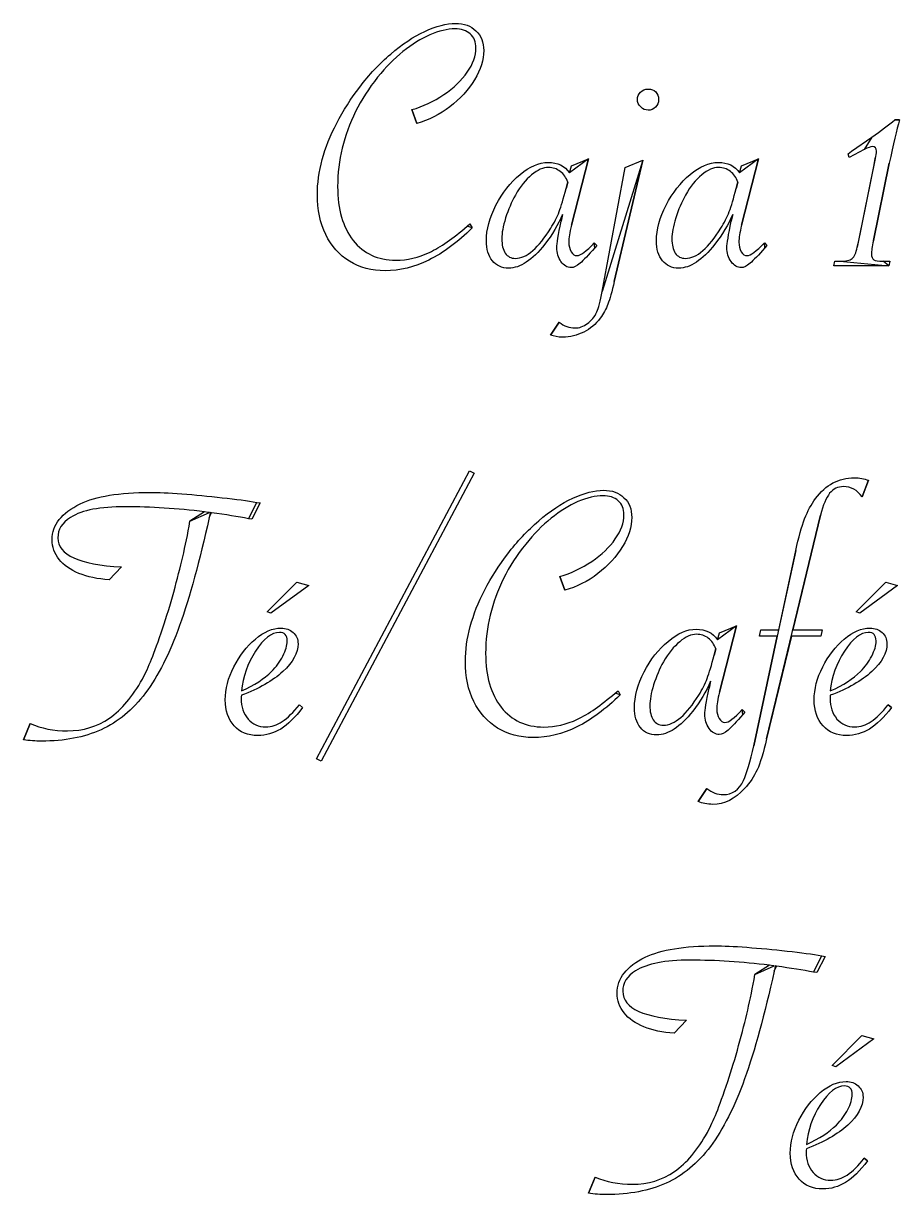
# Model space of a CAD drawing. Extents: x 2 to 593, y 3 to 839.
# Drawn here: x 228.6 to 332.9, y 296.2 to 435.4 of the extents above; entities that cross this region are included whole.
import ezdxf

# ---------------------------------------------------------------- set-up
doc = ezdxf.new("R2010")
doc.units = 0
doc.layers.add('Capa_1', color=7, linetype='CONTINUOUS')

msp = doc.modelspace()

# ---------------------------------------------------------------- linework, layer by layer
at = {"layer": 'Capa_1', "color": 7}
for points in [[(302.947224, 427.598592), (302.947224, 427.598592)], [(275.44412, 423.50628), (274.841048, 425.143208)], [(275.44412, 423.50628), (275.44412, 423.50628)], [(332.302464, 423.937056), (332.862464, 423.937056)], [(328.640928, 420.404744), (326.853232, 419.435512), (326.745544, 419.90936), (327.154776, 420.210896), (329.56708, 421.890896)], [(293.59448, 417.62628), (293.831408, 418.444744), (295.856024, 419.284744), (295.856024, 419.284744)], [(295.856024, 419.284744), (293.831408, 411.401672)], [(297.476456, 403.540128), (300.233376, 418.27244), (302.322608, 419.155512), (302.322608, 419.155512)], [(302.322608, 419.155512), (298.919528, 404.703208)], [(313.828856, 417.62628), (314.065784, 418.444744), (316.0904, 419.284744), (316.0904, 419.284744)], [(316.0904, 419.284744), (314.065784, 411.401672)], [(327.822464, 408.773976), (327.994776, 409.570896), (329.84708, 418.573976), (329.976312, 419.327824)], [(331.634776, 418.767824), (329.739384, 409.570896)], [(293.185256, 415.773976), (293.379096, 416.527824), (293.379096, 416.527824)], [(313.419624, 415.773976), (313.613472, 416.527824), (313.613472, 416.527824)], [(292.603712, 411.875512), (292.776024, 412.693976)], [(312.838088, 411.875512), (313.0104, 412.693976)], [(281.41028, 411.27244), (281.754896, 411.55244), (282.013352, 411.078592)], [(296.545256, 409.31244), (296.846792, 409.010896), (296.609872, 408.730896)], [(316.779624, 409.31244), (317.081168, 409.010896), (316.84424, 408.730896)], [(331.591696, 406.555512), (325.044, 406.555512), (325.151696, 407.115512), (325.754776, 407.115512)], [(330.924, 407.115512), (331.699384, 407.115512), (331.591696, 406.555512), (331.591696, 406.555512)], [(291.337992, 398.34936), (292.37184, 399.857056)], [(282.253808, 381.916664), (264.053808, 347.670512), (263.515352, 347.972048), (281.693808, 382.196664), (282.253808, 381.916664), (282.253808, 381.916664)], [(329.171984, 381.076664), (328.3966, 379.116664)], [(256.393016, 378.448976), (256.780712, 378.384336), (255.81148, 376.44588), (255.423784, 376.51052)], [(248.445328, 376.208968), (250.749944, 377.242816), (250.599168, 377.264336), (250.1684, 377.328976)], [(251.0084, 377.221288), (250.857632, 377.242808), (250.792992, 376.941272), (250.728352, 376.639736)], [(323.464288, 376.94128), (320.168904, 363.285896), (323.6366, 363.285896), (323.485832, 362.553584), (319.9966, 362.553584), (317.045832, 350.319744)], [(318.3166, 362.553584), (316.205832, 362.553584), (316.3566, 363.285896), (318.488904, 363.285896), (320.51352, 372.74128)], [(240.303784, 370.781288), (238.839168, 369.252056)], [(293.053496, 368.002816), (292.450424, 369.639744)], [(262.575064, 368.584352), (258.07352, 365.267432), (257.642752, 365.4182), (261.175064, 368.972048), (262.575064, 368.584352), (262.575064, 368.584352)], [(293.053496, 368.002816), (293.053496, 368.002816)], [(332.629744, 368.584352), (328.128208, 365.267432), (327.69744, 365.4182), (331.229744, 368.972048), (332.629744, 368.584352), (332.629744, 368.584352)], [(311.203856, 362.122816), (311.440784, 362.94128), (313.4654, 363.78128), (313.4654, 363.78128)], [(313.4654, 363.78128), (311.440784, 355.8982)], [(315.5166, 349.522816), (318.3166, 362.553584), (318.3166, 362.553584)], [(310.794624, 360.270512), (310.988472, 361.024352), (310.988472, 361.024352)], [(310.213088, 356.372048), (310.3854, 357.190512)], [(254.562752, 356.027432), (254.562752, 356.027432)], [(299.019648, 355.768968), (299.364264, 356.048968), (299.622728, 355.575128)], [(324.61744, 356.027432), (324.61744, 356.027432)], [(261.455064, 354.390512), (261.842752, 354.067432)], [(261.45508, 354.390512), (261.455064, 354.390512)], [(314.154624, 353.808968), (314.456168, 353.507432), (314.21924, 353.227432)], [(331.509744, 354.390512), (331.89744, 354.067432)], [(331.50976, 354.390512), (331.509744, 354.390512)], [(228.629944, 350.212048), (229.426864, 352.150512)], [(228.629896, 350.21204), (228.629944, 350.212048)], [(308.882752, 342.888968), (309.938136, 344.439744)], [(323.603952, 324.53936), (323.991648, 324.47472), (323.022416, 322.536256), (322.63472, 322.600896)], [(315.656264, 322.299352), (317.96088, 323.3332), (317.810112, 323.35472), (317.379336, 323.41936)], [(318.219336, 323.311664), (318.068568, 323.333184), (318.003928, 323.03164), (317.939288, 322.730104)], [(307.51472, 316.871664), (306.050112, 315.34244)], [(329.786, 314.674736), (325.284456, 311.357816), (324.853688, 311.508584), (328.386, 315.062432), (329.786, 314.674736), (329.786, 314.674736)], [(321.773688, 302.117816), (321.773688, 302.117816)], [(328.666, 300.480888), (329.053688, 300.157816)], [(328.666016, 300.480888), (328.666, 300.480888)], [(295.84088, 296.302432), (296.6378, 298.240888)], [(295.840832, 296.302416), (295.84088, 296.302432)]]:
    msp.add_lwpolyline(points, close=True, dxfattribs=at)
for points in [[(272.321048, 431.755512), (273.670792, 432.918589), (275.020536, 433.816027), (276.37028, 434.447824)], [(276.37028, 434.447824), (277.734381, 435.079616), (278.954893, 435.395512), (280.031816, 435.395512)], [(279.9672, 434.74936), (279.062587, 434.74936), (278.071819, 434.512437), (276.994896, 434.038592)], [(281.776432, 434.14628), (281.331301, 434.548333), (280.728224, 434.74936), (279.9672, 434.74936)], [(280.031816, 435.395512), (281.051304, 435.395512), (281.862587, 435.101155), (282.465664, 434.51244)], [(282.465664, 434.51244), (283.083099, 433.938077), (283.391816, 433.155512), (283.391816, 432.164744)], [(276.994896, 434.038592), (275.917968, 433.564747), (274.848224, 432.904235), (273.785664, 432.057056)], [(282.465664, 432.487824), (282.465664, 433.191413), (282.23592, 433.744232), (281.776432, 434.14628)], [(268.637968, 427.835512), (269.743611, 429.300131), (270.971304, 430.606797), (272.321048, 431.755512)], [(273.785664, 432.057056), (272.737456, 431.209872), (271.732328, 430.190384), (270.77028, 428.998592)], [(281.431816, 429.601672), (282.121048, 430.578077), (282.465664, 431.540128), (282.465664, 432.487824)], [(283.391816, 432.164744), (283.391816, 431.059101), (283.025661, 429.903205), (282.293352, 428.697056)], [(270.77028, 428.998592), (269.722072, 427.691925), (268.846173, 426.327821), (268.142584, 424.90628)], [(278.631816, 426.930896), (279.823608, 427.735003), (280.756941, 428.625261), (281.431816, 429.601672)], [(265.902584, 423.54936), (266.677971, 425.028336), (267.589765, 426.457053), (268.637968, 427.835512)], [(282.293352, 428.697056), (281.561048, 427.505259), (280.584637, 426.435515), (279.36412, 425.487824)], [(302.042608, 427.23244), (302.286709, 427.476541), (302.588248, 427.598592), (302.947224, 427.598592)], [(302.947224, 427.598592), (303.320557, 427.598592), (303.622096, 427.48372), (303.85184, 427.253976)], [(274.841048, 425.143208), (276.176429, 425.530899), (277.440019, 426.126795), (278.631816, 426.930896)], [(301.676456, 426.34936), (301.676456, 426.693973), (301.798507, 426.988333), (302.042608, 427.23244)], [(302.064144, 425.46628), (301.805685, 425.724744), (301.676456, 426.019104), (301.676456, 426.34936)], [(304.196456, 426.34936), (304.196456, 425.990384), (304.074405, 425.688845), (303.830304, 425.444744)], [(303.85184, 427.253976), (304.081584, 427.024232), (304.196456, 426.722693), (304.196456, 426.34936)], [(268.142584, 424.90628), (267.438995, 423.484744), (266.907712, 422.034488), (266.548736, 420.555512)], [(279.36412, 425.487824), (278.143608, 424.554491), (276.836941, 423.893976), (275.44412, 423.50628)], [(302.947224, 425.078592), (302.616968, 425.078592), (302.322608, 425.207821), (302.064144, 425.46628)], [(303.830304, 425.444744), (303.586197, 425.200643), (303.291837, 425.078592), (302.947224, 425.078592)], [(264.179504, 419.198592), (264.5672, 420.634491), (265.14156, 422.084747), (265.902584, 423.54936)], [(329.56708, 421.890896), (330.629645, 422.637563), (331.54144, 423.319616), (332.302464, 423.937056)], [(332.862464, 423.937056), (332.503488, 422.759616), (332.094259, 421.036539), (331.634776, 418.767824)], [(266.548736, 420.555512), (266.189765, 419.090899), (266.01028, 417.568848), (266.01028, 415.98936)], [(329.653232, 420.74936), (329.423488, 420.74936), (329.086053, 420.634488), (328.640928, 420.404744)], [(330.105544, 420.18936), (330.105544, 420.562693), (329.954773, 420.74936), (329.653232, 420.74936)], [(263.597968, 415.063208), (263.597968, 416.384232), (263.791813, 417.762693), (264.179504, 419.198592)], [(329.976312, 419.327824), (330.062467, 419.701157), (330.105544, 419.988336), (330.105544, 420.18936)], [(287.71448, 417.43244), (288.8632, 418.394488), (289.976021, 418.875512), (291.052944, 418.875512)], [(291.096024, 418.27244), (290.464227, 418.27244), (289.796533, 417.97808), (289.092944, 417.38936)], [(291.052944, 418.875512), (292.187301, 418.875512), (293.03448, 418.459101), (293.59448, 417.62628)], [(292.496024, 417.798592), (292.093971, 418.114491), (291.627304, 418.27244), (291.096024, 418.27244)], [(293.379096, 416.527824), (293.206792, 417.073461), (292.912435, 417.497051), (292.496024, 417.798592)], [(307.948856, 417.43244), (309.097576, 418.394488), (310.210397, 418.875512), (311.28732, 418.875512)], [(311.3304, 418.27244), (310.698603, 418.27244), (310.030909, 417.97808), (309.32732, 417.38936)], [(311.28732, 418.875512), (312.421677, 418.875512), (313.268856, 418.459101), (313.828856, 417.62628)], [(312.7304, 417.798592), (312.328347, 418.114491), (311.86168, 418.27244), (311.3304, 418.27244)], [(313.613472, 416.527824), (313.441168, 417.073461), (313.146811, 417.497051), (312.7304, 417.798592)], [(284.849872, 413.79244), (285.625253, 415.271411), (286.580123, 416.484744), (287.71448, 417.43244)], [(289.092944, 417.38936), (288.389355, 416.815003), (287.7432, 416.010901), (287.15448, 414.977056)], [(305.08424, 413.79244), (305.859627, 415.271411), (306.814499, 416.484744), (307.948856, 417.43244)], [(309.32732, 417.38936), (308.623731, 416.815003), (307.977576, 416.010901), (307.388856, 414.977056)], [(264.588736, 410.281672), (263.928224, 411.645773), (263.597968, 413.239619), (263.597968, 415.063208)], [(266.01028, 415.98936), (266.01028, 413.304235), (266.627715, 411.171928), (267.862584, 409.59244)], [(287.15448, 414.977056), (286.694997, 414.158592), (286.307307, 413.253976), (285.991408, 412.263208)], [(292.366792, 413.017056), (292.610893, 413.677568), (292.883715, 414.596541), (293.185256, 415.773976)], [(307.388856, 414.977056), (306.929368, 414.158592), (306.541677, 413.253976), (306.225784, 412.263208)], [(312.601168, 413.017056), (312.845269, 413.677568), (313.118088, 414.596541), (313.419624, 415.773976)], [(283.708328, 409.54936), (283.708328, 410.899104), (284.088843, 412.313464), (284.849872, 413.79244)], [(303.942704, 409.54936), (303.942704, 410.899104), (304.323216, 412.313464), (305.08424, 413.79244)], [(285.991408, 412.263208), (285.689867, 411.27244), (285.539096, 410.453979), (285.539096, 409.807824)], [(292.776024, 412.693976), (292.244739, 411.459107), (291.533968, 410.274491), (290.643712, 409.140128)], [(291.35448, 411.035512), (291.785253, 411.696024), (292.122691, 412.356539), (292.366792, 413.017056)], [(306.225784, 412.263208), (305.924243, 411.27244), (305.773472, 410.453979), (305.773472, 409.807824)], [(313.0104, 412.693976), (312.479115, 411.459107), (311.768344, 410.274491), (310.878088, 409.140128)], [(311.588856, 411.035512), (312.019629, 411.696024), (312.357067, 412.356539), (312.601168, 413.017056)], [(282.013352, 411.078592), (280.304637, 409.384235), (278.588741, 408.113464), (276.865664, 407.26628)], [(276.93028, 408.170896), (278.236947, 408.788336), (279.73028, 409.822184), (281.41028, 411.27244)], [(289.222176, 408.38628), (289.940123, 409.00372), (290.650891, 409.886797), (291.35448, 411.035512)], [(292.086792, 408.75244), (292.086792, 409.211928), (292.259099, 410.252952), (292.603712, 411.875512)], [(293.831408, 411.401672), (293.616021, 410.540131), (293.508328, 409.865259), (293.508328, 409.377056)], [(309.456552, 408.38628), (310.174499, 409.00372), (310.885267, 409.886797), (311.588856, 411.035512)], [(312.321168, 408.75244), (312.321168, 409.211928), (312.493475, 410.252952), (312.838088, 411.875512)], [(314.065784, 411.401672), (313.850397, 410.540131), (313.742704, 409.865259), (313.742704, 409.377056)], [(267.431816, 407.115512), (266.211304, 407.876541), (265.263611, 408.931928), (264.588736, 410.281672)], [(267.862584, 409.59244), (269.097459, 408.027309), (270.784637, 407.244744), (272.92412, 407.244744)], [(284.419096, 407.180128), (283.945251, 407.768848), (283.708328, 408.558592), (283.708328, 409.54936)], [(285.539096, 409.807824), (285.539096, 409.075515), (285.675507, 408.501155), (285.948328, 408.084744)], [(293.508328, 409.377056), (293.508328, 408.946283), (293.601661, 408.572949), (293.788328, 408.257056)], [(304.653472, 407.180128), (304.179627, 407.768848), (303.942704, 408.558592), (303.942704, 409.54936)], [(305.773472, 409.807824), (305.773472, 409.075515), (305.909883, 408.501155), (306.182704, 408.084744)], [(313.742704, 409.377056), (313.742704, 408.946283), (313.836037, 408.572949), (314.022704, 408.257056)], [(329.739384, 409.570896), (329.595795, 408.824229), (329.524, 408.300128), (329.524, 407.998592)], [(272.92412, 407.244744), (274.302584, 407.244744), (275.637971, 407.553461), (276.93028, 408.170896)], [(285.948328, 408.084744), (286.235507, 407.668333), (286.637557, 407.460128), (287.15448, 407.460128)], [(290.643712, 409.140128), (289.150379, 407.244747), (287.721661, 406.297056), (286.35756, 406.297056)], [(287.15448, 407.460128), (287.814997, 407.460128), (288.504229, 407.768845), (289.222176, 408.38628)], [(292.582176, 407.07244), (292.25192, 407.560643), (292.086792, 408.120643), (292.086792, 408.75244)], [(293.788328, 408.257056), (293.974995, 407.941157), (294.204739, 407.783208), (294.47756, 407.783208)], [(294.47756, 407.783208), (294.893971, 407.783208), (295.583203, 408.292952), (296.545256, 409.31244)], [(296.609872, 408.730896), (295.848843, 407.855003), (295.260123, 407.237568), (294.843712, 406.878592)], [(306.182704, 408.084744), (306.469883, 407.668333), (306.871933, 407.460128), (307.388856, 407.460128)], [(310.878088, 409.140128), (309.384755, 407.244747), (307.956037, 406.297056), (306.591936, 406.297056)], [(307.388856, 407.460128), (308.049368, 407.460128), (308.7386, 407.768845), (309.456552, 408.38628)], [(312.816552, 407.07244), (312.486296, 407.560643), (312.321168, 408.120643), (312.321168, 408.75244)], [(314.022704, 408.257056), (314.209371, 407.941157), (314.439115, 407.783208), (314.711936, 407.783208)], [(314.711936, 407.783208), (315.128347, 407.783208), (315.817576, 408.292952), (316.779624, 409.31244)], [(316.84424, 408.730896), (316.083216, 407.855003), (315.494499, 407.237568), (315.078088, 406.878592)], [(327.219384, 407.438592), (327.492205, 407.668336), (327.693232, 408.113464), (327.822464, 408.773976)], [(329.524, 407.998592), (329.524, 407.639616), (329.610155, 407.402693), (329.782464, 407.287824)], [(271.653352, 405.995512), (270.073864, 405.995512), (268.666685, 406.368845), (267.431816, 407.115512)], [(276.865664, 407.26628), (275.142587, 406.419101), (273.405149, 405.995512), (271.653352, 405.995512)], [(286.35756, 406.297056), (285.539101, 406.297056), (284.892947, 406.591413), (284.419096, 407.180128)], [(293.788328, 406.361672), (293.32884, 406.361672), (292.926789, 406.598595), (292.582176, 407.07244)], [(294.843712, 406.878592), (294.441664, 406.533979), (294.089869, 406.361672), (293.788328, 406.361672)], [(306.591936, 406.297056), (305.773472, 406.297056), (305.127317, 406.591413), (304.653472, 407.180128)], [(314.022704, 406.361672), (313.563216, 406.361672), (313.161165, 406.598595), (312.816552, 407.07244)], [(315.078088, 406.878592), (314.67604, 406.533979), (314.324245, 406.361672), (314.022704, 406.361672)], [(325.754776, 407.115512), (326.458365, 407.115512), (326.946568, 407.223205), (327.219384, 407.438592)], [(329.782464, 407.287824), (329.969131, 407.172949), (330.349643, 407.115512), (330.924, 407.115512)], [(298.919528, 404.703208), (298.646712, 403.511411), (298.395432, 402.621155), (298.165688, 402.03244)], [(296.85184, 401.10628), (297.052864, 401.537053), (297.261069, 402.348336), (297.476456, 403.540128)], [(295.73184, 399.70628), (296.205685, 400.036541), (296.579019, 400.503208), (296.85184, 401.10628)], [(298.165688, 402.03244), (297.935944, 401.429363), (297.627224, 400.869363), (297.239528, 400.35244)], [(292.37184, 399.857056), (292.96056, 399.411925), (293.577995, 399.18936), (294.224144, 399.18936)], [(294.224144, 399.18936), (294.755429, 399.18936), (295.257995, 399.361667), (295.73184, 399.70628)], [(297.239528, 400.35244), (296.708248, 399.634488), (296.054915, 399.081667), (295.279528, 398.693976)], [(292.781072, 398.090896), (292.206709, 398.090896), (291.725683, 398.177051), (291.337992, 398.34936)], [(295.279528, 398.693976), (294.489789, 398.291923), (293.656971, 398.090896), (292.781072, 398.090896)], [(322.861216, 378.90128), (324.096085, 380.55256), (325.632496, 381.3782), (327.470448, 381.3782)], [(326.199672, 380.322816), (325.524803, 380.322816), (324.971984, 380.057176), (324.541216, 379.525896)], [(328.3966, 379.116664), (327.822243, 379.920765), (327.089933, 380.322816), (326.199672, 380.322816)], [(327.470448, 381.3782), (328.087883, 381.3782), (328.655061, 381.277688), (329.171984, 381.076664)], [(235.393016, 378.276672), (237.27404, 379.181285), (240.038144, 379.633592), (243.685328, 379.633592)], [(243.685328, 379.633592), (244.676096, 379.633592), (245.939685, 379.576157), (247.476096, 379.461288)], [(247.476096, 379.461288), (249.026864, 379.346413), (250.627888, 379.195643), (252.279168, 379.008976)], [(252.279168, 379.008976), (253.930453, 378.836672), (255.301736, 378.650005), (256.393016, 378.448976)], [(289.930424, 376.252048), (291.280168, 377.415125), (292.629909, 378.31256), (293.979648, 378.944352)], [(293.979648, 378.944352), (295.343755, 379.576149), (296.564269, 379.892048), (297.641192, 379.892048)], [(297.576576, 379.245896), (296.671957, 379.245896), (295.681187, 379.008973), (294.604264, 378.535128)], [(299.385808, 378.642816), (298.940677, 379.044869), (298.3376, 379.245896), (297.576576, 379.245896)], [(297.641192, 379.892048), (298.66068, 379.892048), (299.471963, 379.597688), (300.07504, 379.008968)], [(300.07504, 379.008968), (300.692475, 378.434611), (301.001192, 377.652048), (301.001192, 376.66128)], [(321.568904, 376.488968), (321.92788, 377.422301), (322.358651, 378.226405), (322.861216, 378.90128)], [(324.541216, 379.525896), (324.124805, 379.008973), (323.765829, 378.147435), (323.464288, 376.94128)], [(232.054552, 374.012056), (232.054552, 375.778211), (233.167373, 377.199749), (235.393016, 378.276672)], [(236.900712, 377.63052), (235.852504, 377.429491), (234.962248, 377.106413), (234.229944, 376.661288)], [(240.777632, 377.932056), (239.241221, 377.932056), (237.948915, 377.831544), (236.900712, 377.63052)], [(250.1684, 377.328976), (246.908912, 377.731029), (243.778656, 377.932056), (240.777632, 377.932056)], [(294.604264, 378.535128), (293.527341, 378.061277), (292.4576, 377.400763), (291.39504, 376.553584)], [(300.07504, 376.984352), (300.07504, 377.687947), (299.845296, 378.240768), (299.385808, 378.642816)], [(234.229944, 376.661288), (233.224813, 376.029491), (232.722248, 375.218208), (232.722248, 374.22744)], [(250.728352, 376.639736), (249.593995, 371.456141), (248.423739, 367.184344), (247.217584, 363.824344)], [(247.583784, 371.987432), (247.885325, 373.251021), (248.172507, 374.6582), (248.445328, 376.208968)], [(255.423784, 376.51052), (254.160195, 376.740264), (252.6884, 376.977187), (251.0084, 377.221288)], [(286.247344, 372.332048), (287.352987, 373.796661), (288.58068, 375.103328), (289.930424, 376.252048)], [(291.39504, 376.553584), (290.346832, 375.706405), (289.341701, 374.68692), (288.379648, 373.495128)], [(299.041192, 374.0982), (299.730424, 375.074611), (300.07504, 376.036661), (300.07504, 376.984352)], [(301.001192, 376.66128), (301.001192, 375.555637), (300.635037, 374.399739), (299.902728, 373.193584)], [(320.51352, 372.74128), (320.858139, 374.306405), (321.209933, 375.555635), (321.568904, 376.488968)], [(232.873016, 371.66436), (232.327373, 372.353592), (232.054552, 373.136157), (232.054552, 374.012056)], [(232.722248, 374.22744), (232.722248, 372.202827), (235.249427, 371.054109), (240.303784, 370.781288)], [(288.379648, 373.495128), (287.331445, 372.188461), (286.455549, 370.824357), (285.75196, 369.402816)], [(296.241192, 371.427432), (297.432984, 372.231533), (298.366317, 373.121789), (299.041192, 374.0982)], [(299.902728, 373.193584), (299.170419, 372.001792), (298.194008, 370.932048), (296.973496, 369.984352)], [(246.506864, 367.787432), (246.937632, 369.323843), (247.296605, 370.723843), (247.583784, 371.987432)], [(283.51196, 368.045896), (284.287347, 369.524867), (285.199141, 370.953584), (286.247344, 372.332048)], [(235.242248, 370.005904), (234.22276, 370.422315), (233.433016, 370.975133), (232.873016, 371.66436)], [(292.450424, 369.639744), (293.785805, 370.027435), (295.049395, 370.623331), (296.241192, 371.427432)], [(238.839168, 369.252056), (237.460709, 369.338211), (236.261736, 369.589493), (235.242248, 370.005904)], [(285.75196, 369.402816), (285.048371, 367.98128), (284.517088, 366.531024), (284.158112, 365.052048)], [(296.973496, 369.984352), (295.752984, 369.051019), (294.446317, 368.390507), (293.053496, 368.002816)], [(245.214552, 363.522816), (245.659683, 364.84384), (246.090453, 366.265379), (246.506864, 367.787432)], [(281.78888, 363.695128), (282.176576, 365.131021), (282.750936, 366.581277), (283.51196, 368.045896)], [(284.158112, 365.052048), (283.799136, 363.587435), (283.619648, 362.065384), (283.619648, 360.485896)], [(247.217584, 363.824344), (246.011429, 360.478707), (244.654507, 357.80076), (243.146816, 355.790504)], [(243.879168, 359.796664), (244.238144, 360.68692), (244.683272, 361.928971), (245.214552, 363.522816)], [(256.221216, 362.187432), (257.255061, 363.063331), (258.274547, 363.50128), (259.279672, 363.50128)], [(259.279672, 363.50128), (259.868392, 363.50128), (260.349419, 363.328971), (260.722752, 362.984352)], [(281.207344, 359.559744), (281.207344, 360.880768), (281.401189, 362.259229), (281.78888, 363.695128)], [(326.275904, 362.187432), (327.309749, 363.063331), (328.329235, 363.50128), (329.33436, 363.50128)], [(329.33436, 363.50128), (329.92308, 363.50128), (330.404107, 363.328971), (330.77744, 362.984352)], [(253.658136, 358.892048), (254.347368, 360.227435), (255.201728, 361.325896), (256.221216, 362.187432)], [(259.085832, 362.984352), (258.152499, 362.984352), (257.204805, 362.244867), (256.242752, 360.765896)], [(260.011984, 361.972048), (260.011984, 362.646917), (259.703267, 362.984352), (259.085832, 362.984352)], [(260.722752, 362.984352), (261.110443, 362.639739), (261.304288, 362.194611), (261.304288, 361.648968)], [(305.323856, 361.928968), (306.472576, 362.891021), (307.585397, 363.372048), (308.66232, 363.372048)], [(308.7054, 362.768968), (308.073603, 362.768968), (307.405909, 362.474611), (306.70232, 361.885896)], [(308.66232, 363.372048), (309.796677, 363.372048), (310.643856, 362.955637), (311.203856, 362.122816)], [(310.1054, 362.295128), (309.703347, 362.611021), (309.23668, 362.768968), (308.7054, 362.768968)], [(310.988472, 361.024352), (310.816168, 361.569995), (310.521811, 361.993587), (310.1054, 362.295128)], [(323.712824, 358.892048), (324.402056, 360.227435), (325.256416, 361.325896), (326.275904, 362.187432)], [(329.14052, 362.984352), (328.207187, 362.984352), (327.259493, 362.244867), (326.29744, 360.765896)], [(330.066672, 361.972048), (330.066672, 362.646917), (329.757955, 362.984352), (329.14052, 362.984352)], [(330.77744, 362.984352), (331.165131, 362.639739), (331.358976, 362.194611), (331.358976, 361.648968)], [(256.242752, 360.765896), (255.295061, 359.301277), (254.735061, 357.721789), (254.562752, 356.027432)], [(259.495064, 360.184352), (259.839677, 360.844869), (260.011984, 361.440768), (260.011984, 361.972048)], [(261.304288, 361.648968), (261.304288, 360.543331), (260.701213, 359.437691), (259.495064, 358.332048)], [(302.45924, 358.288968), (303.234627, 359.767944), (304.189499, 360.981277), (305.323856, 361.928968)], [(306.70232, 361.885896), (305.998731, 361.311533), (305.352576, 360.507429), (304.763856, 359.473584)], [(326.29744, 360.765896), (325.349749, 359.301277), (324.789749, 357.721789), (324.61744, 356.027432)], [(329.549744, 360.184352), (329.894363, 360.844869), (330.066672, 361.440768), (330.066672, 361.972048)], [(331.358976, 361.648968), (331.358976, 360.543331), (330.755899, 359.437691), (329.549744, 358.332048)], [(242.780712, 357.448968), (243.154045, 358.1382), (243.520197, 358.920765), (243.879168, 359.796664)], [(258.138136, 358.332048), (258.698136, 358.906405), (259.150445, 359.52384), (259.495064, 360.184352)], [(282.198112, 354.7782), (281.5376, 356.142301), (281.207344, 357.736149), (281.207344, 359.559744)], [(283.619648, 360.485896), (283.619648, 357.800765), (284.237085, 355.668456), (285.47196, 354.088968)], [(304.763856, 359.473584), (304.304368, 358.655125), (303.916677, 357.750512), (303.600784, 356.759744)], [(309.976168, 357.513584), (310.220269, 358.174096), (310.493088, 359.093072), (310.794624, 360.270512)], [(328.192824, 358.332048), (328.752824, 358.906405), (329.205131, 359.52384), (329.549744, 360.184352)], [(252.645832, 354.972048), (252.645832, 356.264357), (252.983267, 357.571024), (253.658136, 358.892048)], [(259.495064, 358.332048), (258.288909, 357.226405), (256.644805, 356.285893), (254.562752, 355.510512)], [(254.562752, 356.027432), (256.11352, 356.716664), (257.305315, 357.484869), (258.138136, 358.332048)], [(301.317704, 354.045896), (301.317704, 355.39564), (301.698216, 356.809997), (302.45924, 358.288968)], [(322.70052, 354.972048), (322.70052, 356.264357), (323.037955, 357.571024), (323.712824, 358.892048)], [(329.549744, 358.332048), (328.343595, 357.226405), (326.699493, 356.285893), (324.61744, 355.510512)], [(324.61744, 356.027432), (326.168208, 356.716664), (327.360003, 357.484869), (328.192824, 358.332048)], [(238.860712, 352.796664), (240.325325, 353.816152), (241.631992, 355.36692), (242.780712, 357.448968)], [(303.600784, 356.759744), (303.299243, 355.768971), (303.148472, 354.950507), (303.148472, 354.304352)], [(310.3854, 357.190512), (309.854115, 355.955637), (309.143344, 354.771021), (308.253088, 353.636664)], [(308.963856, 355.532048), (309.394629, 356.19256), (309.732067, 356.853072), (309.976168, 357.513584)], [(243.146816, 355.790504), (241.639125, 353.780248), (239.880152, 352.322811), (237.869896, 351.418192)], [(254.562752, 355.510512), (254.548405, 355.395637), (254.541232, 355.266405), (254.541232, 355.122816)], [(254.541232, 355.122816), (254.541232, 354.132048), (254.814051, 353.320765), (255.359688, 352.688968)], [(299.622728, 355.575128), (297.914008, 353.880765), (296.198112, 352.609995), (294.47504, 351.762816)], [(294.539648, 352.667432), (295.846315, 353.284867), (297.339648, 354.318712), (299.019648, 355.768968)], [(306.831552, 352.882816), (307.549499, 353.500251), (308.260267, 354.383328), (308.963856, 355.532048)], [(309.696168, 353.248968), (309.696168, 353.708456), (309.868475, 354.749483), (310.213088, 356.372048)], [(311.440784, 355.8982), (311.225397, 355.036664), (311.117704, 354.361792), (311.117704, 353.873584)], [(324.61744, 355.510512), (324.603093, 355.395637), (324.59592, 355.266405), (324.59592, 355.122816)], [(324.59592, 355.122816), (324.59592, 354.132048), (324.868739, 353.320765), (325.414376, 352.688968)], [(253.701216, 351.892048), (252.997627, 352.667435), (252.645832, 353.694101), (252.645832, 354.972048)], [(261.842752, 354.067432), (260.952496, 352.889997), (260.083779, 352.035637), (259.2366, 351.504352)], [(259.430464, 352.387432), (260.062256, 352.8182), (260.737128, 353.485893), (261.45508, 354.390512)], [(285.041192, 351.612048), (283.82068, 352.373072), (282.872987, 353.428456), (282.198112, 354.7782)], [(285.47196, 354.088968), (286.706829, 352.523843), (288.394008, 351.74128), (290.533496, 351.74128)], [(302.028472, 351.676664), (301.554627, 352.265384), (301.317704, 353.055128), (301.317704, 354.045896)], [(303.148472, 354.304352), (303.148472, 353.572048), (303.284883, 352.997691), (303.557704, 352.58128)], [(311.117704, 353.873584), (311.117704, 353.442816), (311.211037, 353.069483), (311.397704, 352.753584)], [(312.086936, 352.279744), (312.503347, 352.279744), (313.192576, 352.789485), (314.154624, 353.808968)], [(323.755904, 351.892048), (323.052315, 352.667435), (322.70052, 353.694101), (322.70052, 354.972048)], [(331.89744, 354.067432), (331.007184, 352.889997), (330.138467, 352.035637), (329.291288, 351.504352)], [(329.485152, 352.387432), (330.116944, 352.8182), (330.791813, 353.485893), (331.50976, 354.390512)], [(233.863784, 351.288968), (235.744813, 351.288968), (237.410456, 351.791533), (238.860712, 352.796664)], [(255.359688, 352.688968), (255.905331, 352.071533), (256.608923, 351.762816), (257.470464, 351.762816)], [(257.470464, 351.762816), (258.145333, 351.762816), (258.798667, 351.971021), (259.430464, 352.387432)], [(290.533496, 351.74128), (291.91196, 351.74128), (293.247344, 352.049997), (294.539648, 352.667432)], [(303.557704, 352.58128), (303.844883, 352.164869), (304.246933, 351.956664), (304.763856, 351.956664)], [(308.253088, 353.636664), (306.759755, 351.741277), (305.331037, 350.793584), (303.966936, 350.793584)], [(304.763856, 351.956664), (305.424368, 351.956664), (306.1136, 352.265381), (306.831552, 352.882816)], [(310.191552, 351.568968), (309.861296, 352.057176), (309.696168, 352.617176), (309.696168, 353.248968)], [(311.397704, 352.753584), (311.584371, 352.437691), (311.814115, 352.279744), (312.086936, 352.279744)], [(314.21924, 353.227432), (313.458216, 352.351533), (312.869499, 351.734099), (312.453088, 351.375128)], [(325.414376, 352.688968), (325.960019, 352.071533), (326.663611, 351.762816), (327.525152, 351.762816)], [(327.525152, 351.762816), (328.200021, 351.762816), (328.853355, 351.971021), (329.485152, 352.387432)], [(229.426864, 352.150512), (230.776608, 351.576149), (232.255581, 351.288968), (233.863784, 351.288968)], [(237.869896, 351.418192), (235.873997, 350.513579), (233.511944, 350.061272), (230.783736, 350.061272)], [(256.501216, 350.728968), (255.338139, 350.728968), (254.404805, 351.116661), (253.701216, 351.892048)], [(259.2366, 351.504352), (258.389421, 350.987429), (257.477627, 350.728968), (256.501216, 350.728968)], [(289.262728, 350.492048), (287.68324, 350.492048), (286.276061, 350.865381), (285.041192, 351.612048)], [(294.47504, 351.762816), (292.751963, 350.915637), (291.014525, 350.492048), (289.262728, 350.492048)], [(303.966936, 350.793584), (303.148472, 350.793584), (302.502317, 351.087944), (302.028472, 351.676664)], [(311.397704, 350.8582), (310.938216, 350.8582), (310.536165, 351.095123), (310.191552, 351.568968)], [(312.453088, 351.375128), (312.05104, 351.030509), (311.699245, 350.8582), (311.397704, 350.8582)], [(326.555904, 350.728968), (325.392827, 350.728968), (324.459493, 351.116661), (323.755904, 351.892048)], [(329.291288, 351.504352), (328.444109, 350.987429), (327.532315, 350.728968), (326.555904, 350.728968)], [(230.783736, 350.061272), (230.065789, 350.061272), (229.347843, 350.111528), (228.629896, 350.21204)], [(314.288904, 345.387432), (314.6766, 346.220253), (315.085832, 347.598715), (315.5166, 349.522816)], [(317.045832, 350.319744), (316.658136, 348.682816), (316.284803, 347.462301), (315.925832, 346.6582)], [(311.898136, 343.707432), (312.960701, 343.707432), (313.757624, 344.267432), (314.288904, 345.387432)], [(315.925832, 346.6582), (315.552499, 345.854099), (315.049933, 345.107432), (314.418136, 344.4182)], [(309.938136, 344.439744), (310.541213, 343.951536), (311.194547, 343.707432), (311.898136, 343.707432)], [(314.418136, 344.4182), (313.269421, 343.168968), (312.013011, 342.544352), (310.648904, 342.544352)], [(310.648904, 342.544352), (309.988392, 342.544352), (309.399675, 342.659224), (308.882752, 342.888968)], [(302.603952, 324.367056), (304.484981, 325.271669), (307.249085, 325.723976), (310.896264, 325.723976)], [(310.896264, 325.723976), (311.887032, 325.723976), (313.150621, 325.666539), (314.687032, 325.551664)], [(314.687032, 325.551664), (316.2378, 325.436795), (317.838827, 325.286027), (319.490112, 325.09936)], [(319.490112, 325.09936), (321.141392, 324.927051), (322.512672, 324.740384), (323.603952, 324.53936)], [(299.265496, 320.10244), (299.265496, 321.868589), (300.378315, 323.290128), (302.603952, 324.367056)], [(304.111648, 323.720896), (303.06344, 323.519872), (302.173184, 323.196795), (301.44088, 322.751664)], [(307.988568, 324.02244), (306.452157, 324.02244), (305.159851, 323.921925), (304.111648, 323.720896)], [(317.379336, 323.41936), (314.119853, 323.821413), (310.989597, 324.02244), (307.988568, 324.02244)], [(322.63472, 322.600896), (321.371131, 322.83064), (319.899336, 323.067563), (318.219336, 323.311664)], [(301.44088, 322.751664), (300.435749, 322.119872), (299.933184, 321.308592), (299.933184, 320.317824)], [(317.939288, 322.730104), (316.804931, 317.546515), (315.634675, 313.27472), (314.42852, 309.91472)], [(314.79472, 318.077816), (315.096261, 319.341405), (315.383443, 320.748584), (315.656264, 322.299352)], [(299.933184, 320.317824), (299.933184, 318.293205), (302.460363, 317.144485), (307.51472, 316.871664)], [(300.083952, 317.754744), (299.538315, 318.443976), (299.265496, 319.226541), (299.265496, 320.10244)], [(302.453184, 316.09628), (301.433696, 316.512691), (300.643952, 317.065512), (300.083952, 317.754744)], [(313.7178, 313.877816), (314.148568, 315.414227), (314.507541, 316.814227), (314.79472, 318.077816)], [(306.050112, 315.34244), (304.671648, 315.428589), (303.472672, 315.679869), (302.453184, 316.09628)], [(312.425496, 309.6132), (312.870621, 310.934224), (313.301389, 312.355763), (313.7178, 313.877816)], [(314.42852, 309.91472), (313.222365, 306.569077), (311.865443, 303.891128), (310.357752, 301.880872)], [(311.090112, 305.887048), (311.449083, 306.777304), (311.894211, 308.019355), (312.425496, 309.6132)], [(323.432152, 308.277816), (324.465997, 309.153709), (325.485485, 309.591656), (326.490616, 309.591656)], [(326.490616, 309.591656), (327.079331, 309.591656), (327.560355, 309.419349), (327.933688, 309.074736)], [(320.869072, 304.982432), (321.558304, 306.317813), (322.412664, 307.416275), (323.432152, 308.277816)], [(326.296768, 309.074736), (325.363435, 309.074736), (324.415741, 308.335248), (323.453688, 306.856272)], [(327.22292, 308.062432), (327.22292, 308.737301), (326.914203, 309.074736), (326.296768, 309.074736)], [(326.706, 306.274736), (327.050613, 306.935248), (327.22292, 307.531147), (327.22292, 308.062432)], [(328.515232, 307.739352), (328.515232, 306.633709), (327.912155, 305.528069), (326.706, 304.422432)], [(327.933688, 309.074736), (328.321384, 308.730123), (328.515232, 308.284995), (328.515232, 307.739352)], [(323.453688, 306.856272), (322.505997, 305.391659), (321.945997, 303.812173), (321.773688, 302.117816)], [(309.991648, 303.539352), (310.364981, 304.228584), (310.731136, 305.011149), (311.090112, 305.887048)], [(319.856768, 301.062432), (319.856768, 302.354736), (320.194203, 303.661403), (320.869072, 304.982432)], [(325.349072, 304.422432), (325.909072, 304.996789), (326.361381, 305.614224), (326.706, 306.274736)], [(326.706, 304.422432), (325.499845, 303.316789), (323.855741, 302.376275), (321.773688, 301.600888)], [(321.773688, 302.117816), (323.324461, 302.807043), (324.516256, 303.575248), (325.349072, 304.422432)], [(306.071648, 298.887048), (307.536261, 299.906531), (308.842928, 301.457299), (309.991648, 303.539352)], [(310.357752, 301.880872), (308.850061, 299.870616), (307.091088, 298.413181), (305.080832, 297.508568)], [(320.912152, 297.982432), (320.208563, 298.757813), (319.856768, 299.78448), (319.856768, 301.062432)], [(321.773688, 301.600888), (321.759341, 301.486019), (321.752168, 301.356789), (321.752168, 301.2132)], [(321.752168, 301.2132), (321.752168, 300.222432), (322.024989, 299.411149), (322.570632, 298.779352)], [(329.053688, 300.157816), (328.163432, 298.980376), (327.294715, 298.126016), (326.447536, 297.594736)], [(326.6414, 298.477816), (327.273192, 298.908584), (327.948064, 299.576275), (328.666016, 300.480888)], [(296.6378, 298.240888), (297.987544, 297.666531), (299.466517, 297.379352), (301.07472, 297.379352)], [(301.07472, 297.379352), (302.955749, 297.379352), (304.621392, 297.881917), (306.071648, 298.887048)], [(323.712152, 296.819352), (322.549075, 296.819352), (321.615741, 297.207045), (320.912152, 297.982432)], [(322.570632, 298.779352), (323.116269, 298.161917), (323.819859, 297.8532), (324.6814, 297.8532)], [(324.6814, 297.8532), (325.356269, 297.8532), (326.009603, 298.061405), (326.6414, 298.477816)], [(305.080832, 297.508568), (303.084933, 296.603949), (300.72288, 296.15164), (297.994672, 296.15164)], [(326.447536, 297.594736), (325.600357, 297.077813), (324.688563, 296.819352), (323.712152, 296.819352)], [(297.994672, 296.15164), (297.276725, 296.15164), (296.558779, 296.201899), (295.840832, 296.302416)]]:
    msp.add_open_spline(points, degree=3, dxfattribs=at)

doc.saveas('drawing.dxf')
